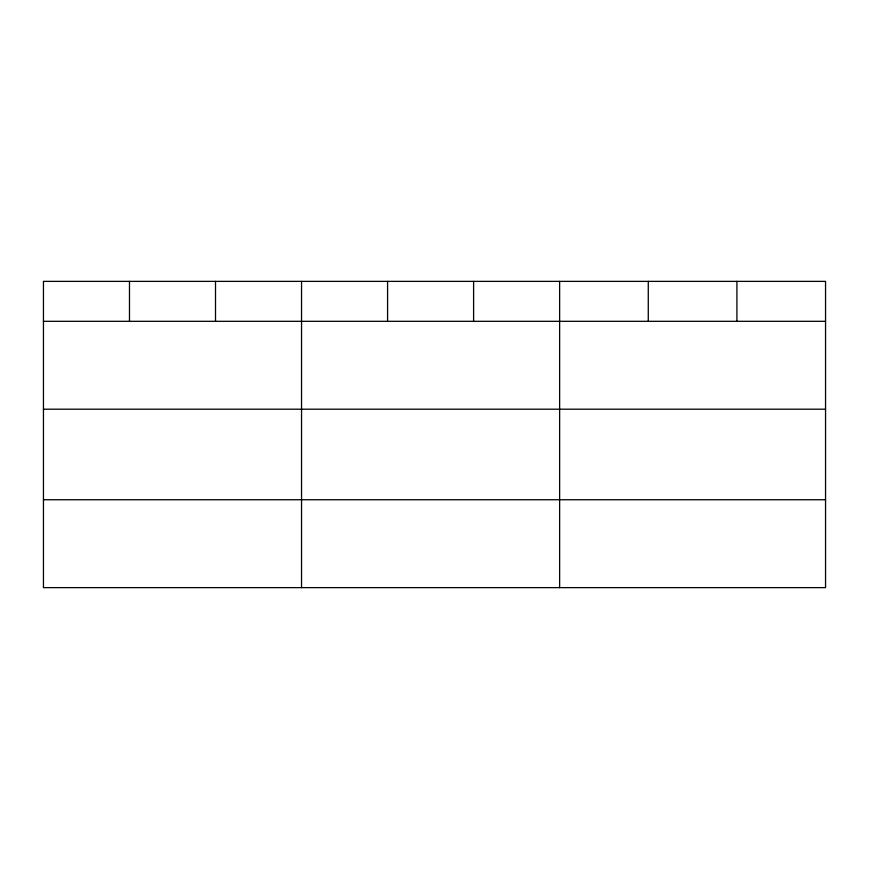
<?xml version="1.0" encoding="UTF-8"?>
<svg xmlns="http://www.w3.org/2000/svg" width="869" height="869" viewBox="0 0 869 869"><rect width="100%" height="100%" fill="white"/><g stroke="black" fill="none" stroke-linecap="round" stroke-linejoin="round"><path stroke-width="1.3" d="M825.55 409.201L825.55 281.371L43.45 281.371L43.45 587.629L825.55 587.629L825.55 409.201L43.45 409.201M43.45 321.313L825.55 321.313M43.45 499.74L825.55 499.74M736.912 281.371L736.912 321.313M648.274 281.371L648.274 321.313M559.636 281.371L559.636 587.629M473.605 281.371L473.605 321.313M387.574 281.371L387.574 321.313M301.543 281.371L301.543 587.629M215.512 281.371L215.512 321.313M129.481 281.371L129.481 321.313"/></g></svg>
